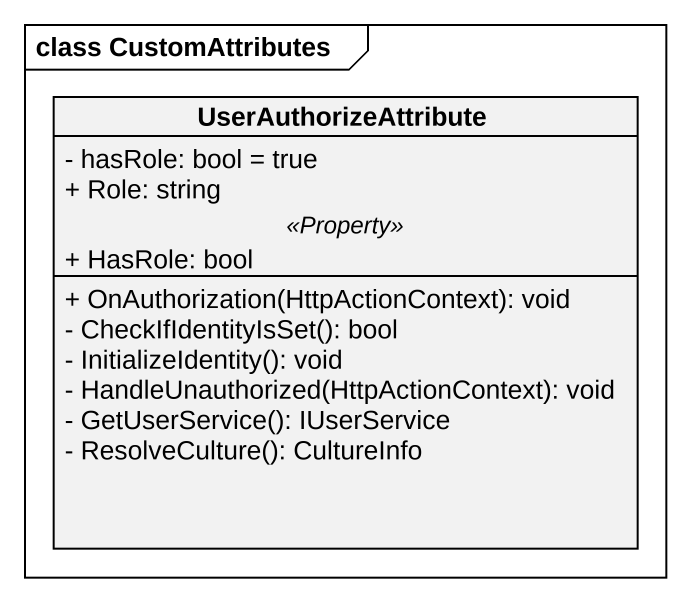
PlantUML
@startuml
mainframe class CustomAttributes
hide circle
hide empty members
skinparam classAttributeIconSize 0
class UserAuthorizeAttribute {
  - hasRole: bool = true
  + Role: string
  .. <<Property>> ..
  + HasRole: bool
  --
  + OnAuthorization(HttpActionContext): void
  - CheckIfIdentityIsSet(): bool
  - InitializeIdentity(): void
  - HandleUnauthorized(HttpActionContext): void
  - GetUserService(): IUserService
  - ResolveCulture(): CultureInfo
}
@enduml
